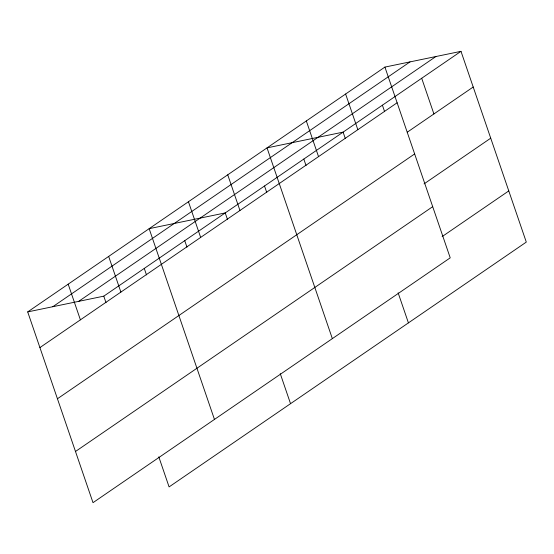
<?xml version="1.0" encoding="UTF-8"?>
<svg xmlns="http://www.w3.org/2000/svg" width="554" height="554" viewBox="0 0 554 554"><rect width="100%" height="100%" fill="white"/><g stroke="black" fill="none" stroke-linecap="round" stroke-linejoin="round"><path stroke-width="0.83" d="M384.912 67.089L450.222 257.839L93.01 502.665L27.7 311.909L384.912 67.089L460.99 51.335L526.3 242.091L169.088 486.911L158.797 456.856M52.803 306.715L410.015 61.889M78.675 301.355L435.887 56.536M27.7 311.909L103.778 296.161L460.99 51.335M39.916 347.587L397.128 102.76M407.245 132.219L473.206 87.013M57.436 398.762L414.648 153.936M424.066 183.873L490.726 138.188M75.489 451.489L432.702 206.663M442.12 236.6L508.78 190.915M421.698 78.266L433.914 113.944M382.405 105.198L384.621 111.686M345.62 94.021L357.836 129.691M345.329 138.618L343.113 132.129L267.035 147.876L332.345 338.632M398.132 292.824L408.423 322.885M306.327 120.945L318.543 156.623M303.814 159.06L306.037 165.542M264.521 185.992L266.744 192.473M227.742 174.808L239.951 210.485M227.452 219.405L225.229 212.923L149.151 228.67L214.46 419.426M280.248 373.618L290.538 403.672M188.443 201.739L200.659 237.417M184.745 240.665L186.968 247.153M144.262 268.413L146.485 274.902M108.667 256.419L120.883 292.09M103.778 296.161L106.001 302.643M68.184 284.16L80.399 319.838"/></g></svg>
